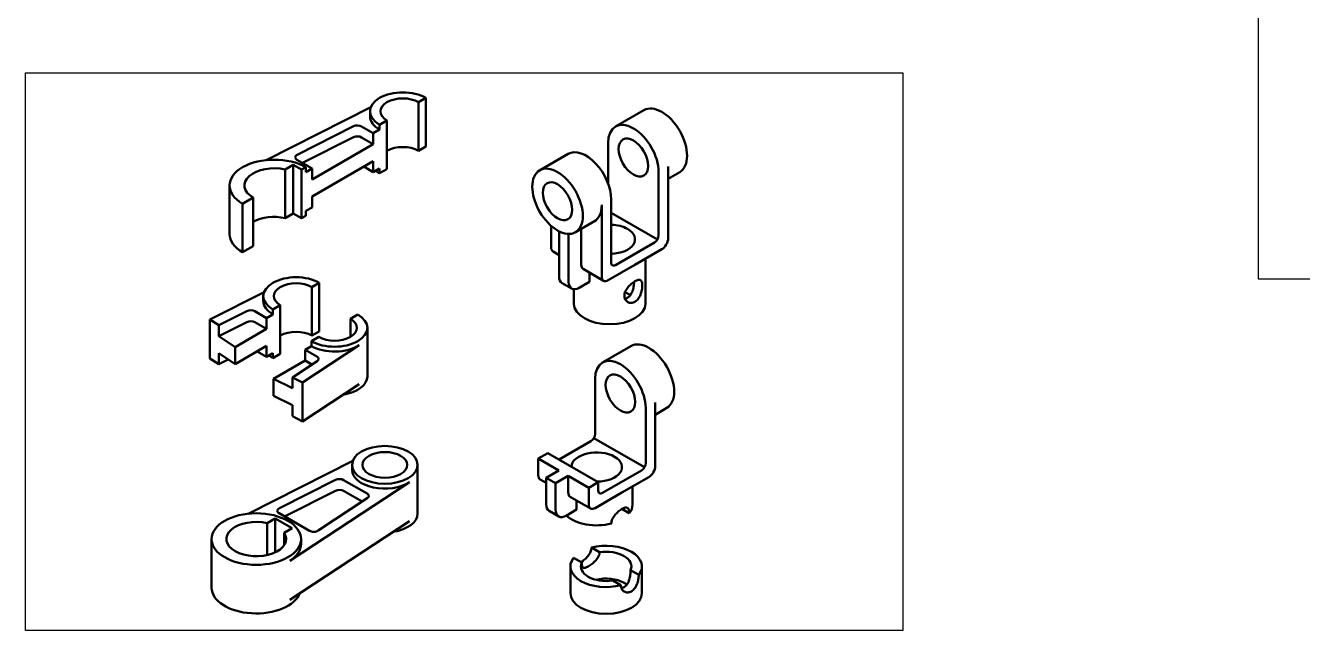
# Model space of a CAD drawing. Header units: millimetres. Extents: x -334 to 3025, y 133 to 867.
# Drawn here: x 1373.4 to 1716.2, y 189.8 to 352.3 of the extents above; entities that cross this region are included whole.
import ezdxf

# ---------------------------------------------------------------- set-up
doc = ezdxf.new("R2010")
doc.units = ezdxf.units.MM
doc.header["$LTSCALE"] = 0.8
for name, color, linetype, lineweight in [('答案剖面线', 1, 'Continuous', 25), ('答案粗实线', 1, 'Continuous', 50), ('答案细实线', 1, 'Continuous', 25)]:
    doc.layers.add(name, color=color, linetype=linetype, lineweight=lineweight)

msp = doc.modelspace()

# ---------------------------------------------------------------- hatches: boundary and pattern name
at = {"layer": '答案剖面线', "extrusion": (0.7071067811865432, -0.4082482904638667, 0.5773502691896285)}
h = msp.add_hatch(dxfattribs=at)
h.set_pattern_fill('ANSI31', color=256, scale=0.75, angle=3.180554681463517e-15, style=0)
h.set_pattern_definition([(359.9999999999999, (968.213650618669, -613.3287503190782), (4.884981308350689e-15, 2.38125), [])])
h.paths.add_polyline_path([(971.0420777434152, -616.1571774438243), (982.3557862423999, -604.8434689448395), (979.5273591176539, -602.0150418200933), (968.2136506186692, -613.3287503190782)])
h.paths.add_polyline_path([(988.0126404918925, -630.8649984925044), (990.5582249041641, -628.3194140802327), (1006.963102227692, -644.7242914037606), (1004.41751781542, -647.2698758160321), (1006.114574090268, -648.9669320908798), (1004.98320324037, -650.0983029407784), (1006.963102227692, -652.0782019281006), (1018.276810726677, -640.7644934291158), (1016.296911739354, -638.7845944417935), (1015.165540889456, -639.915965291692), (1013.468484614608, -638.2189090168443), (1010.922900202337, -640.7644934291159), (994.5180228788087, -624.3596161055881), (997.0636072910803, -621.8140316933166), (995.3665510162326, -620.1169754184689), (996.4979218661312, -618.9856045685704), (995.3665510162326, -617.8542337186718), (984.052842517248, -629.1679422176566), (985.1842133671465, -630.2993130675551), (986.3155842170448, -629.1679422176566)])
h.paths.add_polyline_path([(1026.762092100915, -649.2497748033544), (1015.44838360193, -660.5634833023391), (1017.428282589253, -662.5433822896615), (1028.741991088237, -651.2296737906768)])
h = msp.add_hatch(dxfattribs=at)
h.set_pattern_fill('ANSI31', color=256, scale=0.75, angle=3.180554681463517e-15, style=0)
h.set_pattern_definition([(359.9999999999999, (941.1992131821329, -508.3589587558821), (4.884981308350689e-15, 2.38125), [])])
h.paths.add_polyline_path([(941.1992131821324, -508.358958755882), (949.6389190909603, -516.7986646647096), (947.0933346786888, -519.3442490769812), (948.7903909535365, -521.0413053518289), (947.659020103638, -522.1726762017274), (949.6389190909603, -524.1525751890498), (960.9526275899451, -512.838866690065), (958.9727286026226, -510.8589677027426), (957.8413577527243, -511.9903385526411), (956.1443014778769, -510.2932822777933), (953.598717065605, -512.8388666900651), (945.1590111567772, -504.3991607812374)])
h.paths.add_polyline_path([(969.4379089641837, -521.3241480643035), (958.1242004651991, -532.6378565632882), (960.1040994525214, -534.6177555506106), (971.417807951506, -523.3040470516257)])
at = {"layer": '答案剖面线', "extrusion": (-0.7519525501321386, -0.3805992478315256, 0.5382486181123466)}
h = msp.add_hatch(dxfattribs=at)
h.set_pattern_fill('ANSI31', color=256, scale=0.7500000000000004, angle=90, style=0)
h.set_pattern_definition([(181.7604936001049, (408.0239958960531, 875.4232229914187), (0.07315575081877573, -2.380126004778353), [])])
h.paths.add_polyline_path([(398.6992413684053, 884.1918576057176), (408.0239958960536, 875.4232229914173), (410.4901743813255, 878.0458102023184), (407.8675871704244, 880.5119886875904), (412.469123437276, 885.4053612622082), (408.3895433314299, 889.2416389059646), (403.7880070645783, 884.3482663313466), (401.1654198536771, 886.8144448166188)])
at = {"layer": '答案剖面线', "extrusion": (0.6592172345666903, 0.4341400072366254, -0.6139666862027843)}
h = msp.add_hatch(dxfattribs=at)
h.set_pattern_fill('ANSI31', color=256, scale=0.75, style=0)
h.set_pattern_definition([(2.007390698356427, (-590.8803380947018, 824.5804340305829), (-0.08341140096409028, 2.379788667232704), [])])
h.paths.add_polyline_path([(-585.7922936341803, 824.758769578803), (-588.2471480903309, 822.125579574432), (-590.8803380947015, 824.5804340305828), (-582.1519666950555, 833.9428873794567), (-579.5187766906851, 831.4880329233062), (-581.9736311468353, 828.8548429189353), (-577.0604752763318, 824.2744356705231), (-580.8791377636769, 820.1783623303907)])
at = {"layer": '答案剖面线', "extrusion": (3.996802888650564e-15, -0.8164965809277275, -0.5773502691896238)}
h = msp.add_hatch(dxfattribs=at)
h.set_pattern_fill('ANSI31', color=256, scale=0.7499999999999996, angle=90, style=0)
h.set_pattern_definition([(180.0000000000004, (1513.624703955313, -147.8900853226575), (1.443289932012703e-14, -2.381250000000001), [])])
h.paths.add_polyline_path([(1515.746024298873, -133.8893710551633), (1519.140136848568, -137.2834836048587), (1524.655569741824, -131.7680507116037), (1527.201154154095, -134.3136351238751), (1513.624703955313, -147.8900853226569), (1511.079119543042, -145.3445009103854), (1516.594552436297, -139.8290680171303), (1513.200439886601, -136.4349554674349)])
h = msp.add_hatch(dxfattribs=at)
h.set_pattern_fill('ANSI31', color=256, scale=0.7499999999999996, angle=90, style=0)
h.set_pattern_definition([(180.0000000000004, (1520.563723345561, -119.3060229623537), (1.443289932012703e-14, -2.381250000000001), [])])
edge = h.paths.add_edge_path()
edge.add_ellipse((1529.316114500838, -115.3619579191453), major_axis=(-2.713119768605551e-14, 9.599999999999973), ratio=0.9999999999999998, start_angle=-24.25762004552081, end_angle=114.25762004551211, ccw=False)
edge.add_line((1533.260179544045, -106.6095667638697), (1531.076084007535, -108.7936623003798))
edge.add_arc((1529.316114500838, -115.3619579191453), 6.79999999999998, 74.99999999999253, 195.0000000000022)
edge.add_line((1522.747818882072, -117.1219274258427), (1520.563723345562, -119.3060229623528))
edge = h.paths.add_edge_path()
edge.add_line((1525.372049457631, -124.1143490744213), (1527.556144994141, -121.9302535379111))
edge.add_arc((1529.316114500838, -115.3619579191453), 6.79999999999998, 254.9999999999926, 375.0000000000002)
edge.add_line((1535.884410119603, -113.6019884124483), (1538.068505656113, -111.4178928759382))
edge.add_ellipse((1529.316114500838, -115.3619579191453), major_axis=(-2.713119768605551e-14, 9.599999999999973), ratio=0.9999999999999998, start_angle=155.7423799544792, end_angle=294.25762004551206, ccw=False)

# ---------------------------------------------------------------- linework, layer by layer
at = {"layer": '答案粗实线', "extrusion": (0, 0.816496580927726, 0.5773502691896257)}
for p, q in [((1480.93952968345, 332.8680948466249, -8.390299716059182), (1478.959630696127, 331.7249996333262, -6.773718962328239)), ((1480.93952968345, 319.8041495517814, -17.62790402309317), (1480.93952968345, 332.8680948466249, -8.390299716059182)), ((1438.052922017222, 316.1683250988413, 12.45545985765423), (1466.126575831276, 330.377747653009, -7.639698231939697)), ((1465.916990009008, 327.9691153610588, -4.233377777893942), (1465.916990009008, 329.2755098905432, -3.309617347190546)), ((1478.959630696127, 331.7249996333262, -6.773718962328239), (1478.959630696127, 318.6610543384827, -16.01132326936223)), ((1531.820873855679, 325.1751979859098, -3.81245231422352), (1539.457627092493, 329.5842795229196, -10.04783522147144)), ((1470.474349321889, 326.8260201477601, 0.1544842679472325), (1468.494450334566, 325.682924934461, 1.771065021678176)), ((1468.494450334566, 325.682924934461, 1.771065021678176), (1468.494450334566, 324.3765304049766, 0.8473045909747654)), ((1470.474349321889, 313.7620748529164, -9.083120039086758), (1470.474349321889, 326.8260201477601, 0.1544842679472325)), ((1446.393925437393, 317.6260216763744, 10.39396558788214), (1461.465414441601, 325.2544250612614, -0.3942259382777209)), ((1461.465414441601, 322.3150373699214, -2.472686907360334), (1447.82201078894, 315.4094564697011, 7.293279257796151)), ((1463.651532866806, 325.212998314425, -0.3356396710566756), (1466.797394059719, 323.3967345078636, 2.23294523702986)), ((1466.797394059719, 320.4573468165236, 0.1544842679472325), (1463.651532866806, 322.273610623085, -2.414100640139317)), ((1468.494450334566, 324.3765304049766, 0.8473045909747654), (1466.797394059719, 323.3967345078636, 2.23294523702986)), ((1466.797394059719, 323.3967345078636, 2.23294523702986), (1466.797394059719, 320.4573468165236, 0.1544842679472183)), ((1466.797394059719, 320.4573468165236, 0.1544842679472183), (1450.392516736191, 310.9859864777623, 13.54901051314648)), ((1478.959630696127, 318.6610543384827, -16.01132326936223), (1480.93952968345, 319.8041495517814, -17.62790402309317)), ((1529.832648756288, 309.8783324335354, -17.06403817085746), (1529.832648756288, 320.7805376980323, -9.355014898443926)), ((1450.392516736191, 313.9253741691018, 15.62747148222913), (1446.317302162802, 316.2782004000537, 12.30007271651004)), ((1450.392516736191, 306.413605624567, 10.31584900568459), (1466.797394059719, 315.8849659633283, -3.078677239514668)), ((1466.797394059719, 315.8849659633283, -3.078677239514668), (1466.797394059719, 312.9455782719888, -5.157138208597324)), ((1519.09295179432, 317.8267287575604, 6.579852531189687), (1511.456198557506, 313.4176472205506, 12.81523543843764)), ((1443.132029946034, 313.6527137548101, 18.78435283015294), (1445.301347911648, 314.9051700662153, 17.01311212828418)), ((1443.132029946034, 313.6527137548101, 18.78435283015294), (1443.132029946034, 300.5887684599666, 9.546748523118957)), ((1445.301347911648, 314.9051700662153, 17.01311212828418), (1445.301347911648, 301.8412247713718, 7.775507821250194)), ((1445.301347911648, 314.9051700662153, 17.01311212828418), (1447.564089611445, 313.598775536731, 18.860632989691)), ((1448.695460461343, 314.2519728014731, 17.93687255898761), (1447.564089611445, 313.598775536731, 18.860632989691)), ((1447.564089611445, 313.598775536731, 18.860632989691), (1447.564089611445, 300.5348302418874, 9.623028682657015)), ((1448.695460461343, 312.9455782719888, 17.0131121282842), (1448.695460461343, 314.2519728014731, 17.93687255898761)), ((1450.392516736191, 313.9253741691018, 15.62747148222913), (1448.695460461343, 312.9455782719888, 17.0131121282842)), ((1450.392516736191, 310.9859864777623, 13.54901051314648), (1450.392516736191, 313.9253741691018, 15.62747148222913)), ((1466.797394059719, 312.9455782719888, -5.157138208597324), (1464.251809647447, 314.4152721176586, -7.235599177680022)), ((1466.797394059719, 312.9455782719888, -5.157138208597324), (1468.494450334566, 313.9253741691018, -6.542778854652418)), ((1468.494450334566, 313.9253741691018, -6.542778854652418), (1468.494450334566, 312.6189796396175, -7.466539285355815)), ((1468.494450334566, 312.6189796396175, -7.466539285355815), (1470.474349321889, 313.7620748529164, -9.083120039086758)), ((1543.409098955069, 295.9590416378296, -10.27877532914729), (1543.409098955069, 312.9421705211262, 1.730110269996914)), ((1545.954683367341, 295.1425450569018, -13.97381705196082), (1545.954683367341, 314.4118643667962, -0.3483506990857279)), ((1545.954683367341, 311.1651063752615, -7.51429227907343), (1549.057627092493, 312.9565917702585, -10.04783522147142)), ((1428.210179087105, 296.2890480210631, 15.62747148222909), (1428.210179087105, 309.3529933159066, 24.86507578926308)), ((1434.553324837612, 306.0870069921957, 29.48387794278007), (1431.724897712866, 304.4540138303405, 31.79327901953856)), ((1434.553324837612, 293.0230616973522, 20.24627363574608), (1434.553324837612, 306.0870069921957, 29.48387794278007)), ((1450.392516736191, 303.474217933227, 8.237388036601935), (1450.392516736191, 306.413605624567, 10.31584900568459)), ((1530.681176893711, 305.5937012927766, 12.12241511541012), (1530.681176893711, 288.61057240948, 0.1135295162659418)), ((1431.724897712866, 304.4540138303405, 31.79327901953856), (1431.724897712866, 291.3900685354968, 22.55567471250457)), ((1445.301347911648, 301.8412247713718, 7.775507821250194), (1443.132029946034, 300.5887684599666, 9.546748523118957)), ((1447.564089611445, 300.5348302418874, 9.623028682657015), (1445.301347911648, 301.8412247713718, 7.775507821250194)), ((1448.695460461343, 302.494422036114, 9.623028682657015), (1450.392516736191, 303.474217933227, 8.23738803660192)), ((1448.695460461343, 301.1880275066296, 8.699268251953619), (1448.695460461343, 302.494422036114, 9.623028682657015)), ((1528.13559248144, 304.1240074471068, 14.20087608449273), (1528.13559248144, 284.8546881372126, 0.5754097316176399)), ((1530.681176893711, 302.0011163366948, -6.006383337143951), (1543.077728105171, 294.8439641577356, 4.115358342307978)), ((1447.564089611445, 300.5348302418874, 9.623028682657015), (1448.695460461343, 301.1880275066296, 8.699268251953619)), ((1514.559142282658, 298.4941328569294, -6.407734168112853), (1514.559142282658, 292.6930553141187, -10.50971543682317)), ((1526.147367382049, 299.7293471592293, 8.658313500272357), (1521.056198557506, 296.7899594678895, 12.81523543843767)), ((1516.680462626218, 297.0358114836986, 3.472996987410426), (1516.680462626218, 284.9363377953052, -5.08262290644069)), ((1519.226047038489, 296.3407564495894, 6.099210313117965), (1519.226047038489, 283.4666439496355, -3.00416193735802)), ((1522.620159588185, 297.6929127899539, 2.898407292448866), (1522.620159588185, 288.0390248028307, -3.927922368061417)), ((1431.724897712866, 291.3900685354968, 22.55567471250457), (1434.553324837612, 293.0230616973522, 20.24627363574608)), ((1515.056198557506, 291.5943902421493, -11.89535608287827), (1516.680462626218, 290.6566209448433, -10.5691500242512)), ((1531.81254774361, 287.9573751447379, -1.733991345140879), (1542.277728105171, 293.9994498436031, -10.27877532914729)), ((1537.04513792439, 288.0390248028307, -8.0848443062267), (1544.257627092493, 292.203157365562, -13.97381705196082)), ((1529.832648756288, 283.8748922400991, -2.195871560492549), (1537.04513792439, 288.0390248028307, -8.0848443062267)), ((1539.856912825, 277.5878685669559, -23.78877162818446), (1539.856912825, 289.662403798598, -15.25078588621437)), ((1523.117215863032, 286.9403597308612, -5.313563014116511), (1528.632648756287, 283.7560230652432, -0.8102309144374544)), ((1524.861871799867, 285.9330821560864, -8.162574228758416), (1524.861871799867, 283.4545025690118, -9.915194662489512)), ((1452.300253550557, 283.2107235012118, 148.3045842772055), (1450.320354563235, 282.0676282879131, 149.9211650309364)), ((1450.320354563235, 282.0676282879131, 149.9211650309364), (1450.320354563235, 269.0036829930696, 140.6835607239024)), ((1452.300253550557, 270.1467782063683, 139.0669799701715), (1452.300253550557, 283.2107235012118, 148.3045842772055)), ((1517.508889750964, 283.105229342023, -7.392023983199209), (1520.054474163236, 281.635535496353, -5.313563014116539)), ((1520.656912824999, 277.5878685669559, -23.78877162818452), (1520.656912824999, 281.4533128956705, -21.0554897310513)), ((1522.054474163236, 281.8336507877798, -7.622964090875001), (1524.861871799867, 283.4545025690118, -9.915194662489512)), ((1422.917211762165, 273.3457560494564, 159.4844737477369), (1437.487299698384, 280.7203763075959, 149.055185761325)), ((1437.277713876116, 278.3117440156457, 152.4615062153707), (1437.277713876116, 279.61813854513, 153.3852666460741)), ((1425.290393806605, 271.7828520234048, 161.6947538180669), (1432.826138308709, 275.5970537158482, 156.300658054987)), ((1435.012256733914, 275.5556269690117, 156.359244322208), (1438.158117926827, 273.7393631624504, 158.9278292302945)), ((1439.855174201674, 274.7191590595635, 157.5421885842394), (1438.158117926827, 273.7393631624504, 158.9278292302945)), ((1441.835073188997, 277.1686488023468, 156.8493682612119), (1439.855174201674, 276.0255535890478, 158.4659490149428)), ((1439.855174201674, 276.0255535890478, 158.4659490149428), (1439.855174201674, 274.7191590595635, 157.5421885842394)), ((1441.835073188997, 264.104703507503, 147.6117639541779), (1441.835073188997, 277.1686488023468, 156.8493682612119)), ((1460.645803864592, 273.5492282631596, -15.14366126417181), (1462.625702851914, 274.6923234764586, -16.76024201790275)), ((1422.917211762165, 273.3457560494564, 159.4844737477369), (1422.917211762165, 262.8945998135814, 152.0943903021097)), ((1425.290393806605, 271.7828520234048, 161.6947538180669), (1422.917211762165, 273.3457560494564, 159.4844737477369)), ((1432.826138308709, 272.6576660245082, 154.2221970859044), (1425.290393806605, 268.8434643320647, 159.6162928489843)), ((1425.290393806605, 268.8434643320647, 159.6162928489843), (1425.290393806605, 271.7828520234048, 161.6947538180669)), ((1438.158117926827, 270.7999754711104, 156.8493682612119), (1435.012256733914, 272.6162392776719, 154.2807833531254)), ((1438.158117926827, 273.7393631624504, 158.9278292302945), (1438.158117926827, 270.7999754711104, 156.8493682612119)), ((1460.645803864592, 268.6502487775933, -18.60776287930956), (1460.645803864592, 273.5492282631596, -15.14366126417183)), ((1465.203163177473, 258.0357932255329, -20.91716395606805), (1465.203163177473, 271.0997385203764, -11.67955964903406)), ((1429.718412017999, 265.9273089927674, 163.7403592798052), (1425.290393806605, 268.8434643320647, 159.6162928489843)), ((1438.158117926827, 270.7999754711104, 156.8493682612119), (1429.718412017999, 265.9273089927674, 163.7403592798052)), ((1450.180623503031, 267.5071535642946, -6.598877280165411), (1452.160522490354, 268.6502487775933, -8.215458033896354)), ((1450.180623503031, 266.2007590348103, -7.522637710868807), (1450.180623503031, 267.5071535642946, -6.598877280165411)), ((1450.320354563235, 269.0036829930696, 140.6835607239024), (1452.300253550557, 270.1467782063683, 139.0669799701715)), ((1425.290393806605, 264.2710834788695, 156.3831313415224), (1429.718412017999, 261.3549281395722, 160.5071977723433)), ((1425.290393806605, 261.3316957875297, 154.3046703724397), (1425.290393806605, 264.2710834788695, 156.3831313415224)), ((1429.718412017999, 261.3549281395722, 160.5071977723433), (1438.158117926827, 266.2275946179152, 153.61620675375)), ((1429.718412017999, 261.3549281395722, 160.5071977723433), (1429.718412017999, 265.9273089927674, 163.7403592798052)), ((1438.158117926827, 263.2882069265754, 151.5377457846673), (1435.612533514555, 264.7579007722452, 149.4592848155847)), ((1438.158117926827, 266.2275946179152, 153.61620675375), (1438.158117926827, 263.2882069265754, 151.5377457846674)), ((1438.158117926827, 263.2882069265754, 151.5377457846673), (1439.855174201674, 264.2680028236887, 150.1521051386122)), ((1439.855174201674, 264.2680028236887, 150.1521051386122), (1439.855174201674, 262.9616082942043, 149.2283447079088)), ((1439.855174201674, 262.9616082942043, 149.2283447079088), (1441.835073188997, 264.104703507503, 147.6117639541779)), ((1463.020345618635, 266.4440706099747, -7.866732240348895), (1447.801819710257, 256.4216218608358, 6.30715070887284)), ((1448.483567228183, 265.2209631376968, -6.136997064813713), (1450.180623503031, 266.2007590348103, -7.522637710868807)), ((1448.483567228183, 262.2815754463572, -8.215458033896354), (1448.483567228183, 265.2209631376968, -6.136997064813684)), ((1448.483567228183, 265.2209631376968, -6.136997064813684), (1451.629428421096, 263.4046993311354, -3.568412156727234)), ((1528.340851116061, 261.7802427007286, -9.17442750871777), (1535.977604352876, 266.1893242377383, -15.40981041596569)), ((1422.917211762165, 262.8945998135814, 152.0943903021097), (1425.290393806605, 261.33169578753, 154.3046703724397)), ((1427.814086603399, 262.6090577434788, 152.4982077702773), (1425.290393806605, 261.33169578753, 154.3046703724397)), ((1440.043861319356, 257.4089089680142, -1.324467015303057), (1448.483567228183, 262.2815754463572, -8.215458033896354)), ((1451.701181651409, 262.1425432698629, -1.783453937044115), (1445.094790529782, 257.791779153029, 4.36945568366842)), ((1450.310590471054, 261.2267430852703, -6.723699802817478), (1448.483567228183, 262.2815754463572, -8.215458033896354)), ((1440.043861319356, 257.4089089680142, -1.324467015303057), (1440.043861319356, 252.836528114819, -4.557628522764972)), ((1445.094790529782, 254.8523914616894, 2.290994714585779), (1440.043861319356, 257.4089089680142, -1.324467015303057)), ((1445.094790529782, 257.791779153029, 4.36945568366842), (1445.094790529782, 254.8523914616894, 2.290994714585779)), ((1447.801819710257, 256.4216218608358, 6.30715070887284), (1445.094790529782, 257.791779153029, 4.36945568366842)), ((1526.35262601667, 242.5948529174357, -25.17561521784235), (1526.35262601667, 257.3855824128511, -14.71699009293816)), ((1447.801819710257, 245.970465624961, -1.08293273675433), (1447.801819710257, 256.4216218608358, 6.30715070887284)), ((1447.801819710257, 245.970465624961, -1.08293273675433), (1463.020345618635, 255.9929143740999, -15.25681568597609)), ((1440.043861319356, 252.836528114819, -4.557628522764944), (1445.094790529782, 250.2800106084942, -0.9421667928761082)), ((1445.094790529782, 250.2800106084942, -0.9421667928761082), (1445.094790529782, 247.3406229171542, -3.02062776195875)), ((1542.474660627724, 233.9399891596017, -17.78553177221505), (1542.474660627724, 251.0169090816148, -5.710325893579963)), ((1445.094790529782, 247.3406229171542, -3.020627761958778), (1447.801819710257, 245.9704656249608, -1.08293273675433)), ((1539.929076215452, 234.7564857405295, -14.09049004940154), (1539.929076215452, 249.547215235945, -3.631864924497336)), ((1542.474660627724, 247.7701510900803, -12.87626747356768), (1545.577604352876, 249.5616364850772, -15.40981041596568)), ((1516.654748370358, 235.6893861182846, -18.1810917080759), (1525.221255166772, 240.6352611232091, -25.17561521784235)), ((1526.021255166772, 241.4797754373418, -4.951943388080821), (1539.597705365553, 233.6414082604356, 6.13318178035985)), ((1513.624703955312, 237.4387830769673, -13.23304989818912), (1511.079119543041, 235.9690892312974, -11.15458892910648)), ((1527.201154154094, 229.6004159000611, -2.147924729748311), (1513.624703955312, 237.4387830769673, -13.23304989818912)), ((1433.236618093055, 221.1653843347708, -10.55475547262631), (1461.310271907109, 235.3748068889381, -30.64991356222014)), ((1461.100686084842, 232.9661745969884, -27.24359310817448), (1461.100686084842, 234.2725691264727, -26.31983267747108)), ((1478.700686084842, 221.2086238316288, -35.55743698450503), (1478.700686084842, 234.2725691264727, -26.31983267747106)), ((1511.079119543041, 235.9690892312974, -11.15458892910648), (1511.079119543041, 231.4904994168187, -14.3214301570774)), ((1511.079119543041, 235.9690892312974, -11.15458892910648), (1516.594552436296, 232.7847525656792, -6.651256829427396)), ((1441.577621513227, 222.623080912304, -12.61624974239831), (1456.649110517435, 230.2514842971907, -23.40444126855822)), ((1458.83522894264, 230.2100575503541, -23.34585500133717), (1465.126951328465, 226.5775299372317, -18.2086851851642)), ((1511.576175817888, 230.3918343448493, -15.7070708031325), (1513.2004398866, 229.4540650475434, -14.38086474450546)), ((1516.594552436296, 232.7847525656792, -6.651256829427396), (1513.2004398866, 230.8251607714527, -3.879975537317236)), ((1513.2004398866, 230.8251607714527, -3.879975537317208), (1513.2004398866, 223.7337818980052, -8.894337626694934)), ((1513.2004398866, 230.8251607714527, -3.879975537317208), (1515.746024298872, 229.3554669257828, -1.801514568234566)), ((1515.746024298872, 229.3554669257828, -1.801514568234566), (1519.140136848567, 231.3150587200093, -4.572795860344755)), ((1519.140136848567, 231.3150587200093, -4.572795860344755), (1519.140136848567, 226.8364689055306, -7.739637088315675)), ((1519.140136848567, 231.3150587200093, -4.572795860344755), (1524.655569741823, 228.1307220543913, -0.06946376066569826)), ((1528.332525003992, 226.7548192474378, -5.545706065395095), (1538.797705365553, 232.7968939463029, -14.09049004940152)), ((1533.565115184773, 226.8364689055306, -11.89655902648093), (1540.777604352876, 231.0006014682619, -17.78553177221507)), ((1456.649110517435, 227.3120966058509, -25.48290223764083), (1443.005706864773, 220.4065157056302, -15.71693607248432)), ((1476.517868526004, 229.6169012160708, -22.50700526878587), (1444.417305764524, 208.4764670483735, 7.390083445627198)), ((1463.808113378422, 224.3995736913664, -21.36397283125443), (1458.83522894264, 227.2706698590146, -25.4243159704198)), ((1515.746024298872, 229.3554669257828, -1.801514568234566), (1515.746024298872, 222.2640880523353, -6.815876657612293)), ((1524.655569741823, 228.1307220543913, -0.06946376066569826), (1527.201154154094, 229.6004159000611, -2.147924729748311)), ((1524.655569741823, 228.1307220543913, -0.06946376066569826), (1524.655569741823, 223.6521322399125, -3.236304988636604)), ((1526.35262601667, 222.6723363427992, -6.007586280746779), (1533.565115184773, 226.8364689055306, -11.89655902648093)), ((1527.201154154094, 229.6004159000611, -2.147924729748311), (1527.201154154094, 227.40801651218, -3.698185203988302)), ((1536.376890085382, 223.5704825818196, -22.51980397957003), (1536.376890085382, 228.459847901298, -19.06250060646863)), ((1465.198704558778, 225.3153738759588, -16.42372696548107), (1451.985922315524, 216.6138456422914, -4.117907724055982)), ((1519.637193123415, 225.7378038335612, -9.12527773437077), (1525.15262601667, 222.5534671679432, -4.621945634691684)), ((1521.38184906025, 224.7305262587863, -11.97428894901269), (1521.38184906025, 222.2519466717116, -13.72690938274378)), ((1438.315726021867, 218.6497729907396, -4.225862500127562), (1440.485043987481, 219.9022293021446, -5.99710320199631)), ((1440.485043987481, 219.9022293021446, -5.99710320199631), (1445.010527387075, 217.2894402431759, -2.302061479182726)), ((1440.485043987481, 219.9022293021446, -5.99710320199631), (1440.485043987481, 210.7872820942662, -12.44234418284458)), ((1449.651427385414, 216.5696071740795, -4.055345082332337), (1441.500998238635, 221.275259635983, -10.7101426137705)), ((1514.028867011346, 221.902673444723, -11.20373870345342), (1516.574451423618, 220.4329795990531, -9.125277734370783)), ((1518.574451423618, 220.6310948904799, -11.43467881112927), (1521.38184906025, 222.2519466717116, -13.72690938274377)), ((1535.529281240658, 221.2933755674226, -19.29948835683473), (1533.565115184773, 222.4273873685208, -20.9032232258391)), ((1438.315726021867, 218.6497729907396, -4.225862500127562), (1438.315726021867, 210.0503321129327, -10.30658545923771)), ((1445.010527387075, 217.2894402431759, -2.302061479182726), (1442.841209421461, 216.0369839317709, -0.530820777313977)), ((1442.841209421461, 212.6631211719014, -2.916502013610511), (1442.841209421461, 216.0369839317709, -0.530820777313977)), ((1444.417305764524, 198.0253108124987), (1476.517868526004, 219.165744980196, -29.89708871441306)), ((1423.393875162938, 201.2861072569926, -7.38274384805149), (1423.393875162938, 214.3500525518361, 1.8548604589825)), ((1447.393875162938, 213.0436580223518, 0.9311000282792179), (1447.393875162938, 214.3500525518361, 1.854860458982614)), ((1522.747818882071, 208.0140611572123, 3.643673284113547), (1520.563723345561, 209.2750493031523, 1.860366746133508)), ((1525.37204945763, 212.0511376783065, -2.065615084355912), (1527.55614499414, 210.7901495323665, -0.282308546375873)), ((1519.716114500837, 199.8127723765912), (1519.716114500837, 206.9979422887551, 5.080682368868821)), ((1535.884410119602, 205.9818234202979, 6.517691453624138), (1538.068505656112, 204.720835274358, 8.300997991604163)), ((1538.916114500837, 199.8127723765912), (1538.916114500837, 206.9979422887551, 5.080682368868864)), ((1533.260179544044, 201.9447468992038, 12.22697982209358), (1531.076084007534, 203.2057350451437, 10.44367328411354))]:
    msp.add_line(p, q, dxfattribs=at)
at = {"layer": '答案粗实线', "extrusion": (0.7071067811865492, 0.4082482904638614, -0.577350269189625)}
for centre in [(-493.9004547914018, 856.6675766938047, 1218.114266515341), (-547.0620851703391, 832.2489836610898, 1192.868374540196)]:
    msp.add_circle(centre, 5.599999999999984, dxfattribs=at)
at = {"layer": '答案粗实线', "extrusion": (-0.7071067811865493, -0.4082482904638621, 0.5773502691896244)}
msp.add_circle((493.9004547914035, 856.6675766938033, -1189.314266515342), 9.599999999999973, dxfattribs=at)
at = {"layer": '答案粗实线', "extrusion": (0.7071067811865493, 0.4082482904638621, -0.5773502691896244)}
msp.add_circle((-493.9004547914035, 856.6675766938033, 1189.314266515342), 5.599999999999984, dxfattribs=at)
at = {"layer": '答案粗实线', "extrusion": (0, 0.816496580927726, 0.5773502691896257)}
for centre, radius in [((-1469.900686084842, -156.7473842406589, 176.0869892155551), 8.799999999999974), ((-1435.393875162938, -122.2405733187557, 176.0869892155553), 11.99999999999997)]:
    msp.add_circle(centre, radius, dxfattribs=at)
at = {"layer": '答案粗实线', "extrusion": (0, -0.816496580927726, -0.5773502691896257)}
msp.add_circle((1469.900686084842, -156.7473842406589, -176.0869892155551), 5.999999999999983, dxfattribs=at)
at = {"layer": '答案粗实线', "extrusion": (0, 0.816496580927726, 0.5773502691896257)}
for centre, radius, start, end in [((-1474.716990009008, -192.8095955210161, 266.9415195425466), 8.799999999999974, 225.0000000000047, 45.0000000000047), ((-1462.520162016907, -186.9044899147416, 261.741519542547), 1.599999999999996, 225.0000000000047, 311.2402019426677), ((-1474.716990009008, -192.8095955210162, 250.9415195425469), 5.999999999999983, 225.0000000000047, 314.9999999999953), ((-1440.210179087105, -158.302784599113, 266.9415195425468), 11.99999999999997, 225.0000000000047, 45.0000000000047), ((-1440.210179087105, -158.302784599113, 250.941519542547), 7.999999999999977, 248.5781784782025, 314.9999999999953), ((-1446.077713876116, -36.19906177812567, 316.8642790753072), 8.799999999999974, 225.0000000000047, 45.0000000000047), ((-1530.256912824999, -179.6888813397896, 212.9150918887115), 6.79999999999998, 225.0000000000046, 232.5455100117617), ((-1530.256912824999, -179.6888813397896, 212.9150918887115), 6.79999999999998, 215.5347088735732, 225.0000000000046), ((-1456.403163177473, -166.0558275321541, 214.6088126849017), 8.799999999999974, 45.0000000000047, 225.0000000000047), ((-1433.880885884015, -30.29395617185048, 311.6642790753066), 1.599999999999996, 225.0000000000047, 311.2402019426677), ((-1446.077713876116, -36.19906177812565, 300.864279075307), 5.999999999999983, 225.0000000000047, 314.9999999999953), ((-1457.703858092741, -150.842278634384, 170.8869892155555), 1.599999999999996, 225.0000000000047, 311.2402019426677), ((-1529.316114500837, -115.3619579191501, 171.9464454711765), 9.599999999999973, 155.7423799544879, 294.2576200455208), ((-1529.316114500837, -115.3619579191501, 171.9464454711765), 9.599999999999973, 335.7423799544879, 114.2576200455208), ((-1529.316114500837, -115.3619579191502, 163.1464454711765), 6.79999999999998, 225.0000000000046, 293.7829997137613), ((-1529.316114500837, -115.3619579191502, 163.1464454711765), 6.79999999999998, 215.5347088735732, 225.0000000000046)]:
    msp.add_arc(centre, radius, start, end, dxfattribs=at)
at = {"layer": '答案粗实线', "extrusion": (0, -0.816496580927726, -0.5773502691896257)}
for centre, radius, start, end in [((1474.716990009008, -192.8095955210161, -266.9415195425466), 5.999999999999983, 134.9999999999953, 314.9999999999953), ((1474.716990009008, -192.8095955210161, -265.3415195425466), 8.799999999999974, 134.9999999999953, 180), ((1462.520162016907, -186.9044899147414, -265.3415195425464), 1.599999999999996, 228.7597980573323, 314.9999999999953), ((1447.4486730127, -173.6917076714867, -265.3415195425465), 1.599999999999991, 134.9999999999953, 228.7597980573323), ((1440.210179087105, -158.302784599113, -266.9415195425468), 7.999999999999977, 134.9999999999953, 291.4218215217975), ((1474.716990009008, -192.8095955210162, -250.9415195425469), 8.799999999999974, 134.9999999999953, 145.4756816963918), ((1440.210179087105, -158.302784599113, -250.941519542547), 11.99999999999997, 134.9999999999953, 180), ((1446.077713876116, -36.19906177812567, -316.8642790753072), 5.999999999999983, 134.9999999999953, 314.9999999999953), ((1446.077713876116, -36.19906177812594, -315.2642790753073), 8.799999999999974, 134.9999999999953, 180), ((1433.880885884015, -30.29395617185082, -315.2642790753072), 1.599999999999996, 228.7597980573323, 314.9999999999953), ((1530.256912824999, -179.6888813397896, -212.9150918887115), 9.599999999999973, 0, 180), ((1456.403163177473, -166.0558275321541, -214.6088126849017), 5.999999999999983, 314.9999999999953, 134.9999999999953), ((1456.403163177473, -166.0558275321541, -213.0088126849018), 8.799999999999974, 41.24020194265603, 134.9999999999953), ((1446.077713876116, -36.19906177812565, -300.864279075307), 8.799999999999974, 134.9999999999953, 145.4756816963918), ((1450.498057571198, -153.8589995400536, -213.0088126849013), 1.599999999999992, 314.9999999999919, 41.24020194265603), ((1456.403163177473, -166.0558275321542, -198.6088126849017), 8.799999999999974, 0, 75.09051552686843), ((1457.703858092741, -150.842278634384, -174.4869892155552), 1.599999999999996, 228.7597980573323, 314.9999999999953), ((1469.900686084842, -156.7473842406589, -174.486989215555), 8.799999999999974, 41.24020194265603, 180), ((1463.995580478567, -144.5505562485584, -174.4869892155555), 1.599999999999992, 314.9999999999953, 41.24020194265603), ((1526.776890085382, -147.4658212539495, -169.5427197347151), 9.599999999999973, 0, 24.25762004551206), ((1435.393875162938, -122.2405733187557, -176.0869892155553), 7.999999999999977, 338.5781784782092, 291.4218215217975), ((1442.632369088534, -137.6294963911296, -174.4869892155549), 1.599999999999991, 134.9999999999953, 228.759798057332), ((1469.900686084842, -156.747384240659, -160.0869892155551), 8.799999999999974, 0, 75.09051552686843), ((1526.776890085382, -147.4658212539495, -169.5427197347151), 9.599999999999973, 65.74237995447922, 148.2480149056773), ((1450.782798235312, -129.479067244351, -174.4869892155552), 1.6, 41.24020194265603, 134.9999999999953), ((1435.393875162938, -122.2405733187558, -174.4869892155552), 11.99999999999997, 0, 41.24020194265603), ((1529.316114500837, -115.3619579191501, -171.9464454711765), 6.79999999999998, 254.9999999999926, 15.0000000000002), ((1529.316114500837, -115.3619579191501, -171.9464454711765), 6.79999999999998, 74.99999999999253, 195.0000000000022), ((1435.393875162938, -122.2405733187556, -160.0869892155552), 11.99999999999997, 12.36775191373605, 180), ((1529.316114500837, -115.3619579191502, -163.1464454711765), 9.599999999999973, 0, 180)]:
    msp.add_arc(centre, radius, start, end, dxfattribs=at)
at = {"layer": '答案粗实线', "extrusion": (0.7071067811865493, 0.4082482904638621, -0.5773502691896244)}
for centre, end in [((-493.9004547914035, 856.6675766938029, 1228.914266515343), 179.9999999999997), ((-493.9004547914034, 856.6675766938029, 1200.114266515343), 134.9999999999958), ((-547.0620851703402, 832.2489836610888, 1203.668374540197), 179.9999999999997)]:
    msp.add_arc(centre, 9.599999999999973, 359.9999999999997, end, dxfattribs=at)
at = {"layer": '答案粗实线', "extrusion": (-0.7071067811865493, -0.4082482904638621, 0.5773502691896244)}
for centre in [(493.9004547914035, 856.6675766938032, -1218.114266515342), (547.0620851703405, 832.2489836610887, -1192.868374540197)]:
    msp.add_arc(centre, 9.599999999999973, 44.99999999999662, 224.9999999999966, dxfattribs=at)
at = {"layer": '答案粗实线', "extrusion": (0.7071067811865471, 0.4082482904638633, -0.5773502691896262)}
msp.add_arc((-493.9004547914076, 856.6675766938046, 1196.51426651534), 9.599999999999973, 134.999999999996, 179.9999999999999, dxfattribs=at)
at = {"layer": '答案粗实线', "extrusion": (-6.404980347329079e-16, -0.8164965809277266, -0.577350269189625)}
for centre, start, end in [((1530.256912824999, -179.68888133979, -234.1150918887126), 273.5771087263345, 315.0000000000055), ((1530.256912824999, -179.68888133979, -234.1150918887126), 315.0000000000055, 86.42289127366541), ((1526.776890085382, -147.4658212539502, -181.9427197347163), 181.1030676088193, 315.0000000000055), ((1526.776890085382, -147.4658212539502, -181.9427197347163), 315.0000000000055, 88.8969323911786)]:
    msp.add_arc(centre, 6.79999999999998, start, end, dxfattribs=at)
at = {"layer": '答案粗实线', "extrusion": (0.7071067811865458, -0.4082482904638638, 0.5773502691896274)}
for centre, radius, start, end in [((1026.881227165696, -693.529747360658, 964.5958135169561), 1.599999999999995, 225.0000000000003, 314.9999999999961), ((1012.45624882949, -683.0645669990973, 945.3958135169562), 2.399999999999993, 134.9999999999961, 180.0000000000001), ((1016.416046804134, -683.0645669990972, 964.5958135169561), 1.599999999999995, 134.9999999999961, 225.0000000000003), ((972.138247612288, -712.5696440886082, 984.9202101363679), 1.599999999999995, 225.0000000000003, 314.9999999999959), ((957.7132692760825, -702.1044637270478, 965.7202101363681), 2.399999999999993, 134.9999999999961, 180.0000000000001), ((961.6730672507268, -702.1044637270477, 984.9202101363682), 1.599999999999995, 134.9999999999961, 225.0000000000003)]:
    msp.add_arc(centre, radius, start, end, dxfattribs=at)
at = {"layer": '答案粗实线', "extrusion": (-0.7071067811865458, 0.4082482904638638, -0.5773502691896274)}
for centre, radius, start, end in [((-1026.881227165696, -697.4895453353026, -964.595813516956), 2.399999999999994, 224.9999999999963, 314.9999999999997), ((-1012.45624882949, -683.0645669990973, -956.795813516956), 2.399999999999993, 359.9999999999999, 44.99999999999613), ((-1012.45624882949, -683.0645669990972, -964.5958135169562), 2.399999999999993, 314.9999999999997, 45.00000000000391), ((-1007.930765429896, -683.0645669990973, -956.7958135169563), 3.999999999999988, 314.9999999999997, 45.00000000000391), ((-972.1382476122876, -712.5696440886087, -965.7202101363683), 1.599999999999995, 225.0000000000038, 314.9999999999997), ((-972.1382476122878, -716.529442063253, -984.920210136368), 2.399999999999994, 224.9999999999963, 314.9999999999997), ((-957.7132692760825, -702.1044637270478, -977.1202101363687), 2.399999999999993, 359.9999999999999, 44.99999999999613), ((-957.713269276082, -702.1044637270477, -984.920210136368), 2.399999999999993, 314.9999999999997, 45.00000000000391), ((-953.1877858764883, -702.1044637270478, -977.1202101363679), 3.999999999999988, 314.9999999999997, 45.00000000000391)]:
    msp.add_arc(centre, radius, start, end, dxfattribs=at)
at = {"layer": '答案粗实线', "extrusion": (0.7071067811865441, -0.4082482904638647, 0.5773502691896287)}
for centre in [(1007.930765429896, -683.0645669990963, 953.1958135169531), (953.1877858764889, -702.1044637270468, 973.520210136365)]:
    msp.add_arc(centre, 3.999999999999988, 135.0000000000038, 180.0000000000003, dxfattribs=at)
at = {"layer": '答案粗实线'}
for points, knots in [([(1537.04513792439, 278.0777665155124, -15.12851759034012), (1536.892805657399, 277.9898174401587, -15.0041388151769), (1536.730425955003, 277.9191266429027, -14.8681299616604), (1536.397285707789, 277.8225281468222, -14.58088707475474), (1536.226534240458, 277.7965900969527, -14.42965272121981), (1535.890099673995, 277.7914035848066, -14.120793058206), (1535.724155060437, 277.8121195138026, -13.96287789475437), (1535.41017625837, 277.8950535140903, -13.64890413635175), (1535.262188686458, 277.9572592826487, -13.49279567820162), (1534.995376765669, 278.1113032169394, -13.1914084700127), (1534.867133393358, 278.2086053749786, -13.03557109078665), (1534.637013549171, 278.4398194283563, -12.72272337615178), (1534.535175856642, 278.5736910512082, -12.5656547573316), (1534.369536291948, 278.8686840332612, -12.25849430265885), (1534.305649930015, 279.0300425887076, -12.10809918861656), (1534.221349302779, 279.3676188534926, -11.82197930013453), (1534.200977868207, 279.5438393751419, -11.68624522607607), (1534.200977868207, 279.895846803995, -11.43733838610601), (1534.221349302779, 280.0825582901512, -11.31644077633561), (1534.305649930015, 280.4648401295833, -11.09354411783363), (1534.369536291948, 280.6604201880609, -10.99154551750271), (1534.535175856642, 281.0483448359605, -10.81581028504422), (1534.637013549171, 281.2410544242171, -10.74195111488166), (1534.867133393358, 281.613081429339, -10.62824298636119), (1534.995376765669, 281.7924403721695, -10.58845142507184), (1535.262188686458, 282.1279389351639, -10.54367981375131), (1535.41017625837, 282.2958546571615, -10.53706780543263), (1535.724155060437, 282.6195166221655, -10.56353479957428), (1535.890099673995, 282.7753057757359, -10.59664202222936), (1536.226534240458, 283.0647726212233, -10.70448513377957), (1536.397285707789, 283.1987117205108, -10.7793512128957), (1536.730425955003, 283.437327412722, -10.96617277737229), (1536.892805657399, 283.5419941904674, -11.07815698468747), (1537.04513792439, 283.6299432658209, -11.20253575985069)], [6.464850068334963, 6.464850068334963, 6.464850068334963, 6.464850068334963, 7.272713910707055, 7.272713910707055, 8.080577753079147, 8.080577753079147, 8.888441595451239, 8.888441595451239, 9.69630543782333, 9.69630543782333, 10.50465411253498, 10.50465411253498, 11.31300278724663, 11.31300278724663, 12.12135146195828, 12.12135146195828, 12.92970013666993, 12.92970013666993, 13.73804881138158, 13.73804881138158, 14.54639748609323, 14.54639748609323, 15.35474616080489, 15.35474616080489, 16.16309483551654, 16.16309483551654, 16.97095867788864, 16.97095867788864, 17.77882252026073, 17.77882252026073, 18.58668636263283, 18.58668636263283, 19.39455020500492, 19.39455020500492, 19.39455020500492, 19.39455020500492]), ([(1536.820907256318, 283.4928628085979, -17.43810540371857), (1536.817659704793, 283.390384998688, -17.49585768428872), (1536.812525127297, 283.2835860030739, -17.54837753833647), (1536.791729314134, 282.9646445190742, -17.68288822744813), (1536.770726835173, 282.7437931145164, -17.74927189522938), (1536.711480686483, 282.2948198341041, -17.83703359438354), (1536.673106949559, 282.0663290001644, -17.85859112838722), (1536.577530890988, 281.6190246927072, -17.86218782117516), (1536.520228525753, 281.4002329735856, -17.8442731085515), (1536.389330242926, 280.9898274380225, -17.77933134021808), (1536.311134917407, 280.7833100496589, -17.72997569171318), (1536.127115966327, 280.3868677398214, -17.59935580410527), (1536.02122663304, 280.1969561129822, -17.51814379836944), (1535.783853330332, 279.850139071757, -17.33036017714696), (1535.652100304872, 279.69294972537, -17.22362885843819), (1535.369711784011, 279.4226970766363, -16.99379524552936), (1535.219051640943, 279.3096655347981, -16.87068589088793), (1534.911426233193, 279.1320579228245, -16.61951079725418), (1534.745649074941, 279.0623943035639, -16.48425017728962), (1534.495509898448, 278.9960086375668, -16.27947698439672), (1534.415958266134, 278.980215418334, -16.21425679627387), (1534.335828278761, 278.969444996203, -16.14830519099448)], [0.3862842754485202, 0.3862842754485202, 0.3862842754485202, 0.3862842754485202, 0.8179448018731332, 0.8179448018731332, 1.635889603746266, 1.635889603746266, 2.4538344056194, 2.4538344056194, 3.271779207492533, 3.271779207492533, 4.087494252060429, 4.087494252060429, 4.903209296628324, 4.903209296628324, 5.718924341196219, 5.718924341196219, 6.534639385764114, 6.534639385764114, 7.350354430332009, 7.350354430332009, 7.722005923873737, 7.722005923873737, 7.722005923873737, 7.722005923873737]), ([(1537.04513792439, 283.6299432658209, -11.20253575985069), (1537.197470191381, 283.7178923411745, -11.32691453501391), (1537.349334306079, 283.7946543158196, -11.47150932993338), (1537.639638308848, 283.9159843291609, -11.79372786396718), (1537.778095981503, 283.9605672100799, -11.97132999044109), (1538.033273274524, 284.0126676309212, -12.34653593939544), (1538.150250118376, 284.0202232569463, -12.54443311938709), (1538.358726651222, 283.9982010201941, -12.94454911988981), (1538.450274156333, 283.9685809393959, -13.14674069960958), (1538.607418474425, 283.8778536250438, -13.53767113043946), (1538.678481734607, 283.8135644201343, -13.74019587571516), (1538.800429328, 283.6448036448721, -14.14136586327598), (1538.851384500747, 283.540309058513, -14.33997988552636), (1538.931865684186, 283.2944822908012, -14.7166718673308), (1538.961502375167, 283.1528977920987, -14.89503172060364), (1539.000218538502, 282.8416397298179, -15.21837116800441), (1539.009303980275, 282.6719351791492, -15.36332021659544), (1539.009303980275, 282.4959314647226, -15.48777363658047), (1539.009303980275, 282.3199277502961, -15.6122270565655), (1539.000218538502, 282.1267002931595, -15.72390969180333), (1538.961502375167, 281.7181002512229, -15.9095867913866), (1538.931865684186, 281.5027461360014, -15.98362065248699), (1538.851384500747, 281.0656552737605, -16.08982435781374), (1538.800429328, 280.8435686490116, -16.12213812454604), (1538.678481734607, 280.4090883657739, -16.14752398014062), (1538.607418474425, 280.196716469814, -16.14062817538033), (1538.450274156333, 279.7979012868805, -16.09585656405983), (1538.358726651222, 279.5973998771228, -16.05638545080888), (1538.150250118376, 279.2128261485832, -15.94377621456715), (1538.033273274524, 279.0287654399917, -15.87068697537205), (1537.778095981503, 278.6923846858094, -15.69649757788127), (1537.639638308848, 278.539800755472, -15.59526372582619), (1537.349334306079, 278.2764535460001, -15.37346651422149), (1537.197470191381, 278.1657155908661, -15.25289636550335), (1537.04513792439, 278.0777665155124, -15.12851759034012)], [19.39455020500492, 19.39455020500492, 19.39455020500492, 19.39455020500492, 20.20241404737702, 20.20241404737702, 21.01027788974912, 21.01027788974912, 21.81814173212121, 21.81814173212121, 22.62600557449331, 22.62600557449331, 23.43435424920494, 23.43435424920494, 24.24270292391658, 24.24270292391658, 25.05105159862822, 25.05105159862822, 25.85940027333985, 25.85940027333985, 25.85940027333985, 26.6677489480515, 26.6677489480515, 27.47609762276315, 27.47609762276315, 28.2844462974748, 28.2844462974748, 29.09279497218645, 29.09279497218645, 29.90065881455854, 29.90065881455854, 30.70852265693063, 30.70852265693063, 31.51638649930273, 31.51638649930273, 32.32425034167482, 32.32425034167482, 32.32425034167482, 32.32425034167482]), ([(1530.720955128589, 218.5172871922683, -15.3735065263453), (1530.720955128589, 218.6932909066949, -15.24905310636026), (1530.741326563161, 218.880002392851, -15.12815549658981), (1530.825627190398, 219.2622842322833, -14.90525883808786), (1530.889513552331, 219.457864290761, -14.80326023775694), (1531.055153117025, 219.8457889386606, -14.62752500529845), (1531.156990809553, 220.0384985269169, -14.55366583513589), (1531.387110653741, 220.4105255320389, -14.43995770661544), (1531.515354026052, 220.5898844748695, -14.40016614532603), (1531.782165946841, 220.925383037864, -14.35539453400554), (1531.930153518752, 221.0932987598615, -14.34878252568686), (1532.24413232082, 221.4169607248656, -14.37524951982851), (1532.410076934378, 221.572749878436, -14.40835674248358), (1532.74651150084, 221.8622167239233, -14.51619985403381), (1532.917262968172, 221.9961558232109, -14.59106593314996), (1533.250403215385, 222.234771515422, -14.77788749762652), (1533.412782917782, 222.3394382931673, -14.8898717049417), (1533.565115184773, 222.4273873685208, -15.01425048010493)], [12.92970013666993, 12.92970013666993, 12.92970013666993, 12.92970013666993, 13.73804881138158, 13.73804881138158, 14.54639748609323, 14.54639748609323, 15.35474616080489, 15.35474616080489, 16.16309483551654, 16.16309483551654, 16.97095867788864, 16.97095867788864, 17.77882252026073, 17.77882252026073, 18.58668636263283, 18.58668636263283, 19.39455020500492, 19.39455020500492, 19.39455020500492, 19.39455020500492]), ([(1533.565115184773, 222.4273873685208, -15.01425048010493), (1533.717447451764, 222.5153364438745, -15.13862925526814), (1533.869311566461, 222.5920984185194, -15.2832240501876), (1534.159615569231, 222.7134284318607, -15.60544258422142), (1534.298073241886, 222.75801131278, -15.78304471069528), (1534.553250534907, 222.8101117336212, -16.15825065964965), (1534.670227378759, 222.8176673596463, -16.35614783964134), (1534.878703911605, 222.795645122894, -16.75626384014407), (1534.970251416716, 222.7660250420957, -16.95845541986382), (1535.127395734808, 222.6752977277439, -17.34938585069368), (1535.19845899499, 222.6110085228341, -17.55191059596942), (1535.320406588382, 222.4422477475721, -17.95308058353017), (1535.371361761129, 222.337753161213, -18.15169460578061), (1535.451842944569, 222.0919263935011, -18.52838658758506), (1535.481479635549, 221.9503418947986, -18.7067464408579), (1535.520195798885, 221.6390838325179, -19.03008588825861), (1535.529281240658, 221.4693792818491, -19.1750349368497), (1535.529281240658, 221.2933755674226, -19.29948835683473)], [19.39455020500492, 19.39455020500492, 19.39455020500492, 19.39455020500492, 20.20241404737702, 20.20241404737702, 21.01027788974912, 21.01027788974912, 21.81814173212121, 21.81814173212121, 22.62600557449331, 22.62600557449331, 23.43435424920494, 23.43435424920494, 24.24270292391658, 24.24270292391658, 25.05105159862822, 25.05105159862822, 25.85940027333985, 25.85940027333985, 25.85940027333985, 25.85940027333985]), ([(1522.527889401446, 208.1410375020539, -2.424871130596273), (1522.680221668437, 208.2289865774076, -2.54924990575951), (1522.842601370834, 208.3336533551527, -2.661234113074713), (1523.175741618047, 208.572269047364, -2.848055677551244), (1523.346493085378, 208.7062081466515, -2.922921756667407), (1523.682927651841, 208.9956749921388, -3.030764868217616), (1523.848872265399, 209.1514641457093, -3.063872090872692), (1524.162851067467, 209.4751261107133, -3.09033908501435), (1524.310838639378, 209.6430418327108, -3.083727076695581), (1524.577650560167, 209.9785403957054, -3.038955465375125), (1524.705893932477, 210.1578993385359, -2.999163904085776), (1524.936013776666, 210.5299263436578, -2.885455775565291), (1525.037851469194, 210.7226359319143, -2.811596605402727), (1525.203491033888, 211.1105605798139, -2.635861372944234), (1525.267377395821, 211.3061406382915, -2.533862772613332), (1525.351678023058, 211.6884224777239, -2.310966114111395), (1525.37204945763, 211.87513396388, -2.190068504340942), (1525.37204945763, 212.0511376783065, -2.065615084355912)], [19.39455020500492, 19.39455020500492, 19.39455020500492, 19.39455020500492, 20.20241404737702, 20.20241404737702, 21.01027788974912, 21.01027788974912, 21.81814173212121, 21.81814173212121, 22.62600557449331, 22.62600557449331, 23.43435424920494, 23.43435424920494, 24.24270292391658, 24.24270292391658, 25.05105159862822, 25.05105159862822, 25.85940027333985, 25.85940027333985, 25.85940027333985, 25.85940027333985]), ([(1522.747818882071, 208.0140611572123, 3.643673284113532), (1522.747818882071, 207.835968054781, 3.517742443701891), (1522.754073692324, 207.6669116750554, 3.368936504301402), (1522.781298011701, 207.3617131043574, 3.033978515306288), (1522.802300490663, 207.2255088473073, 2.84788570350355), (1522.861546639353, 206.9931085637027, 2.453843535020169), (1522.899920376278, 206.8966203144165, 2.245606155530837), (1522.995496434848, 206.7441278841173, 1.825082507717781), (1523.052798800083, 206.6880874641156, 1.612832125832128), (1523.183697082909, 206.612513305289, 1.204250820076808), (1523.261892408429, 206.5902071274979, 0.99309247624862), (1523.445911359509, 206.5812093019326, 0.5757831195321188), (1523.551800692796, 206.5944728396124, 0.369662052068179), (1523.789173995503, 206.6559112551536, -0.01991473058129145), (1523.920927020964, 206.7041420586565, -0.203691373831532), (1524.203315541826, 206.8307470507218, -0.5350992188721619), (1524.353975684894, 206.9091384827683, -0.6827028300484841), (1524.661601092643, 207.0867460947419, -0.9338779236822461), (1524.827378250895, 207.1910498237944, -1.044644287111879), (1525.171067049513, 207.425910740664, -1.224426432822582), (1525.348966117767, 207.5564576568222, -1.293479665367343), (1525.70252571456, 207.836194509881, -1.386397574718117), (1525.878480568452, 207.9856537895378, -1.410401322439142), (1526.214017334387, 208.2946172481816, -1.417307432268004), (1526.373548922405, 208.454175123497, -1.400252300537389), (1526.663521400643, 208.7727391295184, -1.335310532203962), (1526.80446816018, 208.9432387350736, -1.284929882866422), (1527.059782735136, 209.2983179670952, -1.150907237606745), (1527.174100326811, 209.4829625960513, -1.067341805856515), (1527.361658043821, 209.8578551579543, -0.8748141498762294), (1527.43496462392, 210.0485087756405, -0.7657243623475694), (1527.53225019974, 210.4255931678479, -0.5324282770732225), (1527.55614499414, 210.6120564299353, -0.408239386787514), (1527.55614499414, 210.7901495323665, -0.282308546375873)], [13.06927877152817, 13.06927877152817, 13.06927877152817, 13.06927877152817, 13.88722357340131, 13.88722357340131, 14.70516837527446, 14.70516837527446, 15.5231131771476, 15.5231131771476, 16.34105797902074, 16.34105797902074, 17.15677302358863, 17.15677302358863, 17.97248806815653, 17.97248806815653, 18.78820311272442, 18.78820311272442, 19.60391815729231, 19.60391815729231, 20.4196332018602, 20.4196332018602, 21.2353482464281, 21.2353482464281, 22.05106329099599, 22.05106329099599, 22.86677833556388, 22.86677833556388, 23.684723137437, 23.684723137437, 24.50266793931011, 24.50266793931011, 25.32061274118323, 25.32061274118323, 26.13855754305634, 26.13855754305634, 26.13855754305634, 26.13855754305634]), ([(1535.884410119602, 205.981823420298, 6.517691453624124), (1535.884410119602, 205.8037303178668, 6.391760613212469), (1535.878155309349, 205.6070826061837, 6.281974709670266), (1535.850930989972, 205.1895483287096, 6.105883400736545), (1535.82992851101, 204.9686969241518, 6.039499732955306), (1535.77068236232, 204.5197236437396, 5.951738033801135), (1535.732308625395, 204.2912328097997, 5.930180499797459), (1535.636732566826, 203.8439285023427, 5.926583807009521), (1535.579430201591, 203.625136783221, 5.944498519633171), (1535.448531918764, 203.2147312476579, 6.009440287966569), (1535.370336593244, 203.0082138592943, 6.058795936471469), (1535.186317642164, 202.6117715494568, 6.18941582407939), (1535.080428308877, 202.4218599226177, 6.270627829815254), (1534.84305500617, 202.0750428813924, 6.458411451037747), (1534.711301980709, 201.9178535350055, 6.565142769746444), (1534.428913459848, 201.6476008862717, 6.794976382655321), (1534.27825331678, 201.5345693444334, 6.918085737296707), (1533.970627909031, 201.3569617324598, 7.169260830930469), (1533.804850750778, 201.2872981131993, 7.304521450895024), (1533.554711574286, 201.2209124472023, 7.509294643787953), (1533.475159941971, 201.2051192279694, 7.574514831910776), (1533.395029954598, 201.1943488058382, 7.64046643719017)], [0, 0, 0, 0, 0.8179448018731332, 0.8179448018731332, 1.635889603746266, 1.635889603746266, 2.4538344056194, 2.4538344056194, 3.271779207492533, 3.271779207492533, 4.087494252060429, 4.087494252060429, 4.903209296628324, 4.903209296628324, 5.718924341196219, 5.718924341196219, 6.534639385764114, 6.534639385764114, 7.350354430332009, 7.350354430332009, 7.722005923873723, 7.722005923873723, 7.722005923873723, 7.722005923873723]), ([(1538.068505656112, 204.720835274358, 8.300997991604163), (1538.068505656112, 204.5448315599315, 8.176544571619132), (1538.059420214339, 204.3516041027948, 8.064861936381348), (1538.020704051004, 203.9430040608584, 7.879184836798075), (1537.991067360023, 203.7276499456366, 7.8051509756977), (1537.910586176584, 203.2905590833959, 7.698947270370923), (1537.859631003837, 203.0684724586469, 7.666633503638636), (1537.737683410444, 202.6339921754093, 7.641247648044057), (1537.666620150262, 202.4216202794493, 7.648143452804348), (1537.50947583217, 202.0228050965159, 7.692915064124833), (1537.417928327059, 201.8223036867583, 7.732386177375773), (1537.209451794214, 201.4377299582186, 7.844995413617525), (1537.092474950361, 201.2536692496273, 7.918084652812652), (1536.83729765734, 200.9172884954447, 8.092274050303388), (1536.698839984685, 200.7647045651074, 8.19350790235849), (1536.408535981916, 200.5013573556354, 8.4153051139632), (1536.256671867219, 200.3906194005014, 8.535875262681301), (1536.104339600227, 200.3026703251478, 8.660254037844538)], [25.85940027333985, 25.85940027333985, 25.85940027333985, 25.85940027333985, 26.6677489480515, 26.6677489480515, 27.47609762276315, 27.47609762276315, 28.2844462974748, 28.2844462974748, 29.09279497218645, 29.09279497218645, 29.90065881455854, 29.90065881455854, 30.70852265693063, 30.70852265693063, 31.51638649930273, 31.51638649930273, 32.32425034167482, 32.32425034167482, 32.32425034167482, 32.32425034167482]), ([(1536.104339600227, 200.3026703251478, 8.660254037844538), (1535.952007333236, 200.2147212497941, 8.78463281300776), (1535.78962763084, 200.1440304525381, 8.920641666524276), (1535.456487383626, 200.0474319564576, 9.20788455342992), (1535.285735916295, 200.0214939065881, 9.359118906964866), (1534.949301349832, 200.016307394442, 9.667978569978672), (1534.783356736275, 200.037023323438, 9.825893733430291), (1534.469377934206, 200.1199573237258, 10.1398674918329), (1534.321390362295, 200.1821630922841, 10.29597594998303), (1534.054578441506, 200.3362070265748, 10.59736315817194), (1533.926335069196, 200.433509184614, 10.75320053739802), (1533.696215225008, 200.6647232379917, 11.06604825203293), (1533.594377532479, 200.7985948608435, 11.22311687085305), (1533.428737967786, 201.0935878428965, 11.53027732552582), (1533.364851605852, 201.254946398343, 11.68067243956811), (1533.280550978616, 201.5925226631279, 11.96679232805016), (1533.260179544044, 201.7687431847772, 12.10252640210855), (1533.260179544044, 201.9447468992038, 12.22697982209358)], [6.464850068334963, 6.464850068334963, 6.464850068334963, 6.464850068334963, 7.272713910707055, 7.272713910707055, 8.080577753079147, 8.080577753079147, 8.888441595451239, 8.888441595451239, 9.69630543782333, 9.69630543782333, 10.50465411253498, 10.50465411253498, 11.31300278724663, 11.31300278724663, 12.12135146195828, 12.12135146195828, 12.92970013666993, 12.92970013666993, 12.92970013666993, 12.92970013666993])]:
    msp.add_open_spline(points, degree=3, knots=knots, dxfattribs=at)
at = {"layer": '答案细实线'}
for p, q in [((1704.38930523066, 581.2427011595659), (1704.38930523066, 284.2427011595659)), ((1373.443479315219, 339.5980478148826), (1608.982213138418, 339.5980478148826)), ((1373.443479315219, 189.7840565414538), (1373.443479315219, 339.5980478148826)), ((1608.982213138418, 339.5980478148826), (1608.982213138418, 189.7840565414538)), ((1704.38930523066, 284.2427011595659), (2124.38930523066, 284.2427011595659)), ((1608.982213138418, 189.7840565414538), (1373.443479315219, 189.7840565414538))]:
    msp.add_line(p, q, dxfattribs=at)

doc.saveas('drawing.dxf')
